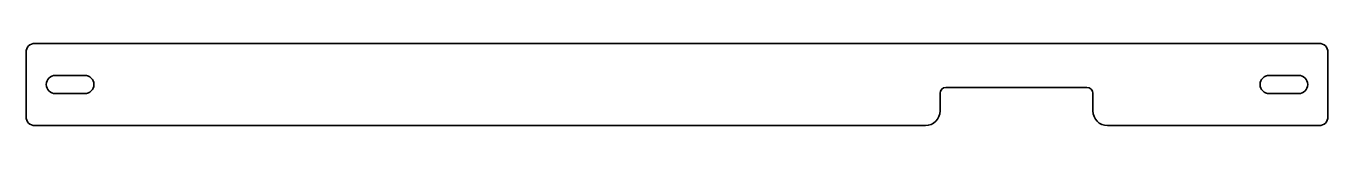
# Model space of a CAD drawing. Header units: inches. Extents: x 0 to 443, y 0 to 28.
import ezdxf

# ---------------------------------------------------------------- set-up
doc = ezdxf.new("R2010")
doc.units = ezdxf.units.IN
doc.header["$MEASUREMENT"] = 0
doc.layers.add('Visible (ANSI)', color=7, linetype='Continuous', lineweight=35)

# ---------------------------------------------------------------- blocks, each defined once
blk = doc.blocks.new('P-BTC-05-CSSI001_Soldadura y Chapas Soporte Pedales_9_VIEW182')
at = {"layer": 'Visible (ANSI)'}
for p, q in [((-218.5, 14), (218.5, 14)), ((-221.5, -11), (-221.5, 11)), ((221.5, 11), (221.5, -11)), ((-211.5, 3.1), (-201.5, 3.1)), ((201.5, 3.1), (211.5, 3.1)), ((-201.5, -3.1), (-211.5, -3.1)), ((89.5, -9), (89.5, -3)), ((91.5, -1), (139.5, -1)), ((141.5, -3), (141.5, -9)), ((211.5, -3.1), (201.5, -3.1)), ((84.5, -14), (-218.5, -14)), ((218.5, -14), (146.5, -14))]:
    blk.add_line(p, q, dxfattribs=at)
at = {"layer": 'Visible (ANSI)', "extrusion": (0, 0, -1)}
for centre, radius, start, end in [((218.5, 11), 3, 0, 90), ((-218.5, 11), 3, 90, 180), ((211.5, 0), 3.1, 270, 90), ((201.5, 0), 3.1, 90, 270), ((-201.5, 0), 3.1, 270, 90), ((-211.5, 0), 3.1, 90, 270), ((218.5, -11), 3, 270, 360), ((-84.5, -9), 5, 180, 270), ((-146.5, -9), 5, 270, 360), ((-218.5, -11), 3, 180, 270)]:
    blk.add_arc(centre, radius, start, end, dxfattribs=at)
at = {"layer": 'Visible (ANSI)'}
for centre, start, end in [((91.5, -3), 90, 180), ((139.5, -3), 360, 90)]:
    blk.add_arc(centre, 2, start, end, dxfattribs=at)

msp = doc.modelspace()

# ---------------------------------------------------------------- block references
msp.add_blockref('P-BTC-05-CSSI001_Soldadura y Chapas Soporte Pedales_9_VIEW182', (221.5, 14))

doc.saveas('drawing.dxf')
